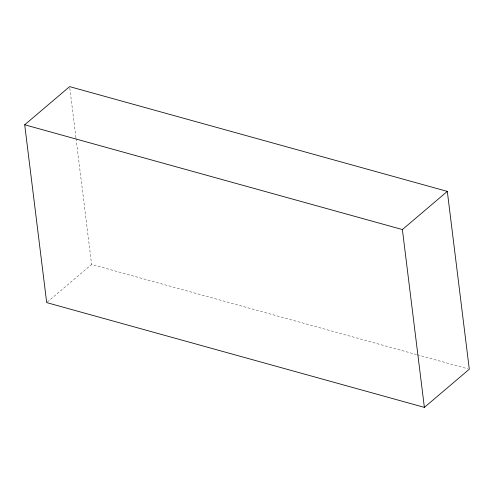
<?xml version="1.0" encoding="UTF-8"?>
<svg xmlns="http://www.w3.org/2000/svg" width="494" height="494" viewBox="0 0 494 494"><rect width="100%" height="100%" fill="white"/><g stroke="black" fill="none" stroke-linecap="round" stroke-linejoin="round"><path stroke-width="0.37" stroke-dasharray="2.47 1.85" d="M47.27 302.112L91.618 264.444L416.516 354.575M417.257 354.778L467.812 368.802M69.821 88.148L75.953 137.758M76.045 138.518L91.618 264.444"/><path stroke-width="0.74" d="M24.7 124.784L69.629 86.623L447.311 191.394L469.3 369.216L424.371 407.377L46.689 302.606L24.7 124.784L402.382 229.556L447.311 191.394M402.382 229.556L424.371 407.377"/></g></svg>
